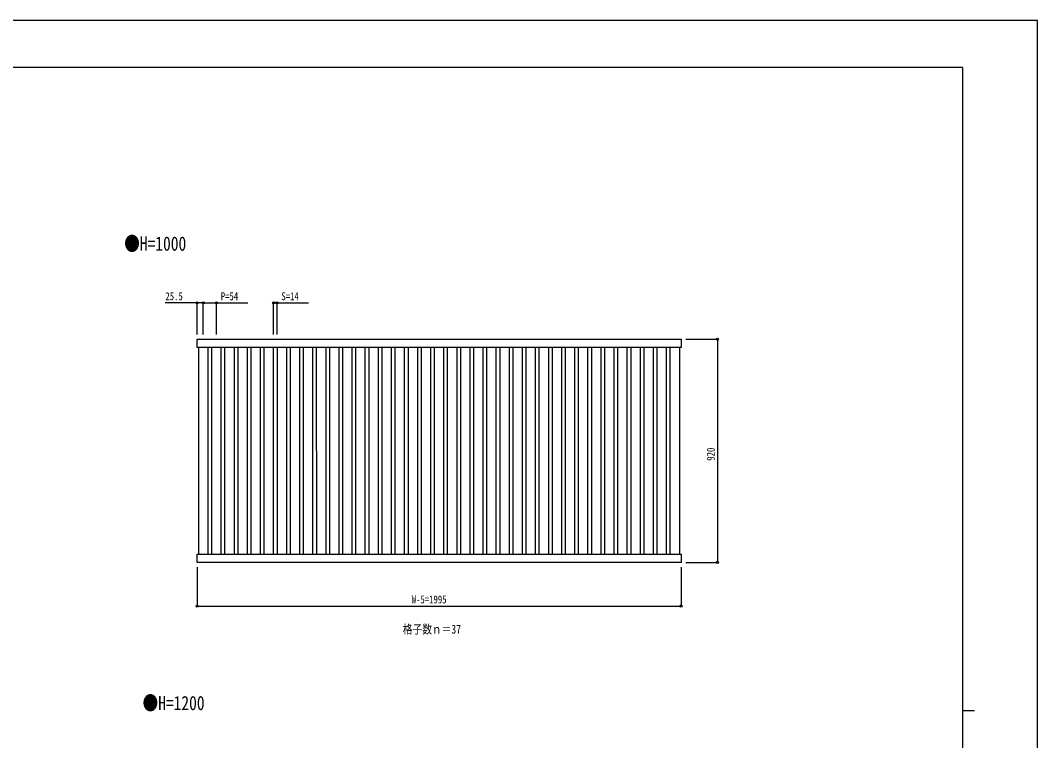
# Model space of a CAD drawing. Units: millimetres, scale not verified. Extents: x -4205 to 4205, y -2970 to 2970.
# Drawn here: x 11 to 4205, y 0 to 2970 of the extents above; entities that cross this region are included whole.
import ezdxf
from ezdxf.enums import TextEntityAlignment as Align

# ---------------------------------------------------------------- set-up
doc = ezdxf.new("R2010")
doc.units = ezdxf.units.MM
doc.header["$LTSCALE"] = 16
for name, color, linetype in [('0-1_USER1', 3, 'Continuous'), ('0-2_YKK_A1', 4, 'Continuous'), ('0-3_YKK_D', 6, 'Continuous'), ('0-4_YKK_ZWAK', 7, 'Continuous')]:
    doc.layers.add(name, color=color, linetype=linetype)
doc.styles.add('ＭＳ ゴシック', font='')
doc.styles.get('ＭＳ ゴシック').set_extended_font_data('MS Gothic')

msp = doc.modelspace()

# ---------------------------------------------------------------- linework, layer by layer
at = {"layer": '0-2_YKK_A1'}
for points in [[(739.59, 1655.03), (2734.59, 1655.03), (2734.59, 1621.03), (739.59, 1621.03)], [(745.09, 769.03), (785.09, 769.03), (785.07, 1621.03), (745.07, 1621.03)], [(799.09, 769.03), (839.09, 769.03), (839.07, 1621.03), (799.07, 1621.03)], [(853.09, 769.03), (893.09, 769.03), (893.07, 1621.03), (853.07, 1621.03)], [(907.09, 769.03), (947.09, 769.03), (947.07, 1621.03), (907.07, 1621.03)], [(961.09, 769.03), (1001.09, 769.03), (1001.07, 1621.03), (961.07, 1621.03)], [(1015.09, 769.03), (1055.09, 769.03), (1055.07, 1621.03), (1015.07, 1621.03)], [(1069.09, 769.03), (1109.09, 769.03), (1109.07, 1621.03), (1069.07, 1621.03)], [(1123.09, 769.03), (1163.09, 769.03), (1163.07, 1621.03), (1123.07, 1621.03)], [(1177.09, 769.03), (1217.09, 769.03), (1217.07, 1621.03), (1177.07, 1621.03)], [(1231.09, 769.03), (1271.09, 769.03), (1271.07, 1621.03), (1231.07, 1621.03)], [(1285.09, 769.03), (1325.09, 769.03), (1325.07, 1621.03), (1285.07, 1621.03)], [(1339.09, 769.03), (1379.09, 769.03), (1379.07, 1621.03), (1339.07, 1621.03)], [(1393.09, 769.03), (1433.09, 769.03), (1433.07, 1621.03), (1393.07, 1621.03)], [(1447.09, 769.03), (1487.09, 769.03), (1487.07, 1621.03), (1447.07, 1621.03)], [(1501.09, 769.03), (1541.09, 769.03), (1541.07, 1621.03), (1501.07, 1621.03)], [(1555.09, 769.03), (1595.09, 769.03), (1595.07, 1621.03), (1555.07, 1621.03)], [(1609.09, 769.03), (1649.09, 769.03), (1649.07, 1621.03), (1609.07, 1621.03)], [(1663.09, 769.03), (1703.09, 769.03), (1703.07, 1621.03), (1663.07, 1621.03)], [(1717.09, 769.03), (1757.09, 769.03), (1757.07, 1621.03), (1717.07, 1621.03)], [(1771.09, 769.03), (1811.09, 769.03), (1811.07, 1621.03), (1771.07, 1621.03)], [(1825.09, 769.03), (1865.09, 769.03), (1865.07, 1621.03), (1825.07, 1621.03)], [(1879.09, 769.03), (1919.09, 769.03), (1919.07, 1621.03), (1879.07, 1621.03)], [(1933.09, 769.03), (1973.09, 769.03), (1973.07, 1621.03), (1933.07, 1621.03)], [(1987.09, 769.03), (2027.09, 769.03), (2027.07, 1621.03), (1987.07, 1621.03)], [(2041.09, 769.03), (2081.09, 769.03), (2081.07, 1621.03), (2041.07, 1621.03)], [(2095.09, 769.03), (2135.09, 769.03), (2135.07, 1621.03), (2095.07, 1621.03)], [(2149.09, 769.03), (2189.09, 769.03), (2189.07, 1621.03), (2149.07, 1621.03)], [(2203.09, 769.03), (2243.09, 769.03), (2243.07, 1621.03), (2203.07, 1621.03)], [(2257.09, 769.03), (2297.09, 769.03), (2297.07, 1621.03), (2257.07, 1621.03)], [(2311.09, 769.03), (2351.09, 769.03), (2351.07, 1621.03), (2311.07, 1621.03)], [(2365.09, 769.03), (2405.09, 769.03), (2405.07, 1621.03), (2365.07, 1621.03)], [(2419.09, 769.03), (2459.09, 769.03), (2459.07, 1621.03), (2419.07, 1621.03)], [(2473.09, 769.03), (2513.09, 769.03), (2513.07, 1621.03), (2473.07, 1621.03)], [(2527.09, 769.03), (2567.09, 769.03), (2567.07, 1621.03), (2527.07, 1621.03)], [(2581.09, 769.03), (2621.09, 769.03), (2621.07, 1621.03), (2581.07, 1621.03)], [(2635.09, 769.03), (2675.09, 769.03), (2675.07, 1621.03), (2635.07, 1621.03)], [(2689.09, 769.03), (2729.09, 769.03), (2729.07, 1621.03), (2689.07, 1621.03)], [(739.59, 769.03), (2734.59, 769.03), (2734.59, 735.03), (739.59, 735.03)]]:
    msp.add_lwpolyline(points, close=True, dxfattribs=at)
at = {"layer": '0-3_YKK_D'}
for p, q in [((739.59, 1675.03), (739.59, 1806.03)), ((765.09, 1675.03), (765.09, 1806.03)), ((765.09, 1675.03), (765.09, 1806.03)), ((819.09, 1675.03), (819.09, 1806.03)), ((1055.07, 1675.03), (1055.07, 1806.03)), ((1069.07, 1675.03), (1069.07, 1806.03)), ((2754.59, 1655.03), (2885.59, 1655.03)), ((2884.59, 1655.03), (2884.59, 735.03)), ((739.59, 715.03), (739.59, 554.03)), ((2734.59, 715.03), (2734.59, 554.03)), ((2754.59, 735.03), (2885.59, 735.03)), ((739.59, 555.03), (2734.59, 555.03))]:
    msp.add_line(p, q, dxfattribs=at)
for points in [[(765.09, 1805.03), (739.59, 1805.03), (607.79, 1805.03)], [(765.09, 1805.03), (819.09, 1805.03), (948.49, 1805.03)], [(1055.07, 1805.03), (1069.07, 1805.03), (1198.47, 1805.03)]]:
    msp.add_lwpolyline(points, dxfattribs=at)
for centre in [(739.59, 1805.03), (765.09, 1805.03), (765.09, 1805.03), (819.09, 1805.03), (1055.07, 1805.03), (1069.07, 1805.03), (2884.59, 1655.03), (2884.59, 735.03), (739.59, 555.03), (2734.59, 555.03)]:
    msp.add_circle(centre, 4.25, dxfattribs=at)
at = {"layer": '0-4_YKK_ZWAK'}
for p, q in [((3895.02, 2775), (-3904.98, 2775)), ((3895.02, 2775), (3895.02, -2525)), ((3895.02, 125), (3945.02, 125))]:
    msp.add_line(p, q, dxfattribs=at)
msp.add_lwpolyline([(-4205, -2970), (4205, -2970), (4205, 2970), (-4205, 2970)], close=True, dxfattribs=at)

# ---------------------------------------------------------------- texts
at = {"layer": '0-1_USER1', "style": 'ＭＳ ゴシック', "width": 0.8}
for s, height, p in [('●H=1000', 58.65, (439.22, 2002.52)), ('格子数ｎ＝37', 36.66, (1587.76, 430.29)), ('●H=1200', 58.65, (514.93, 108.31))]:
    msp.add_text(s, height=height, dxfattribs=at).set_placement(p, align=Align.BOTTOM_LEFT)
at = {"layer": '0-3_YKK_D', "style": 'ＭＳ ゴシック', "width": 0.8}
for s, p in [('25.5', (608.79, 1806.03)), ('P=54', (837.09, 1806.03)), ('S=14', (1087.07, 1806.03)), ('W-5=1995', (1624.29, 556.03))]:
    msp.add_text(s, height=32.99, dxfattribs=at).set_placement(p, align=Align.BOTTOM_LEFT)
msp.add_text('920', height=32.99, rotation=90, dxfattribs=at).set_placement((2883.59, 1154.23), align=Align.BOTTOM_LEFT)

doc.saveas('drawing.dxf')
